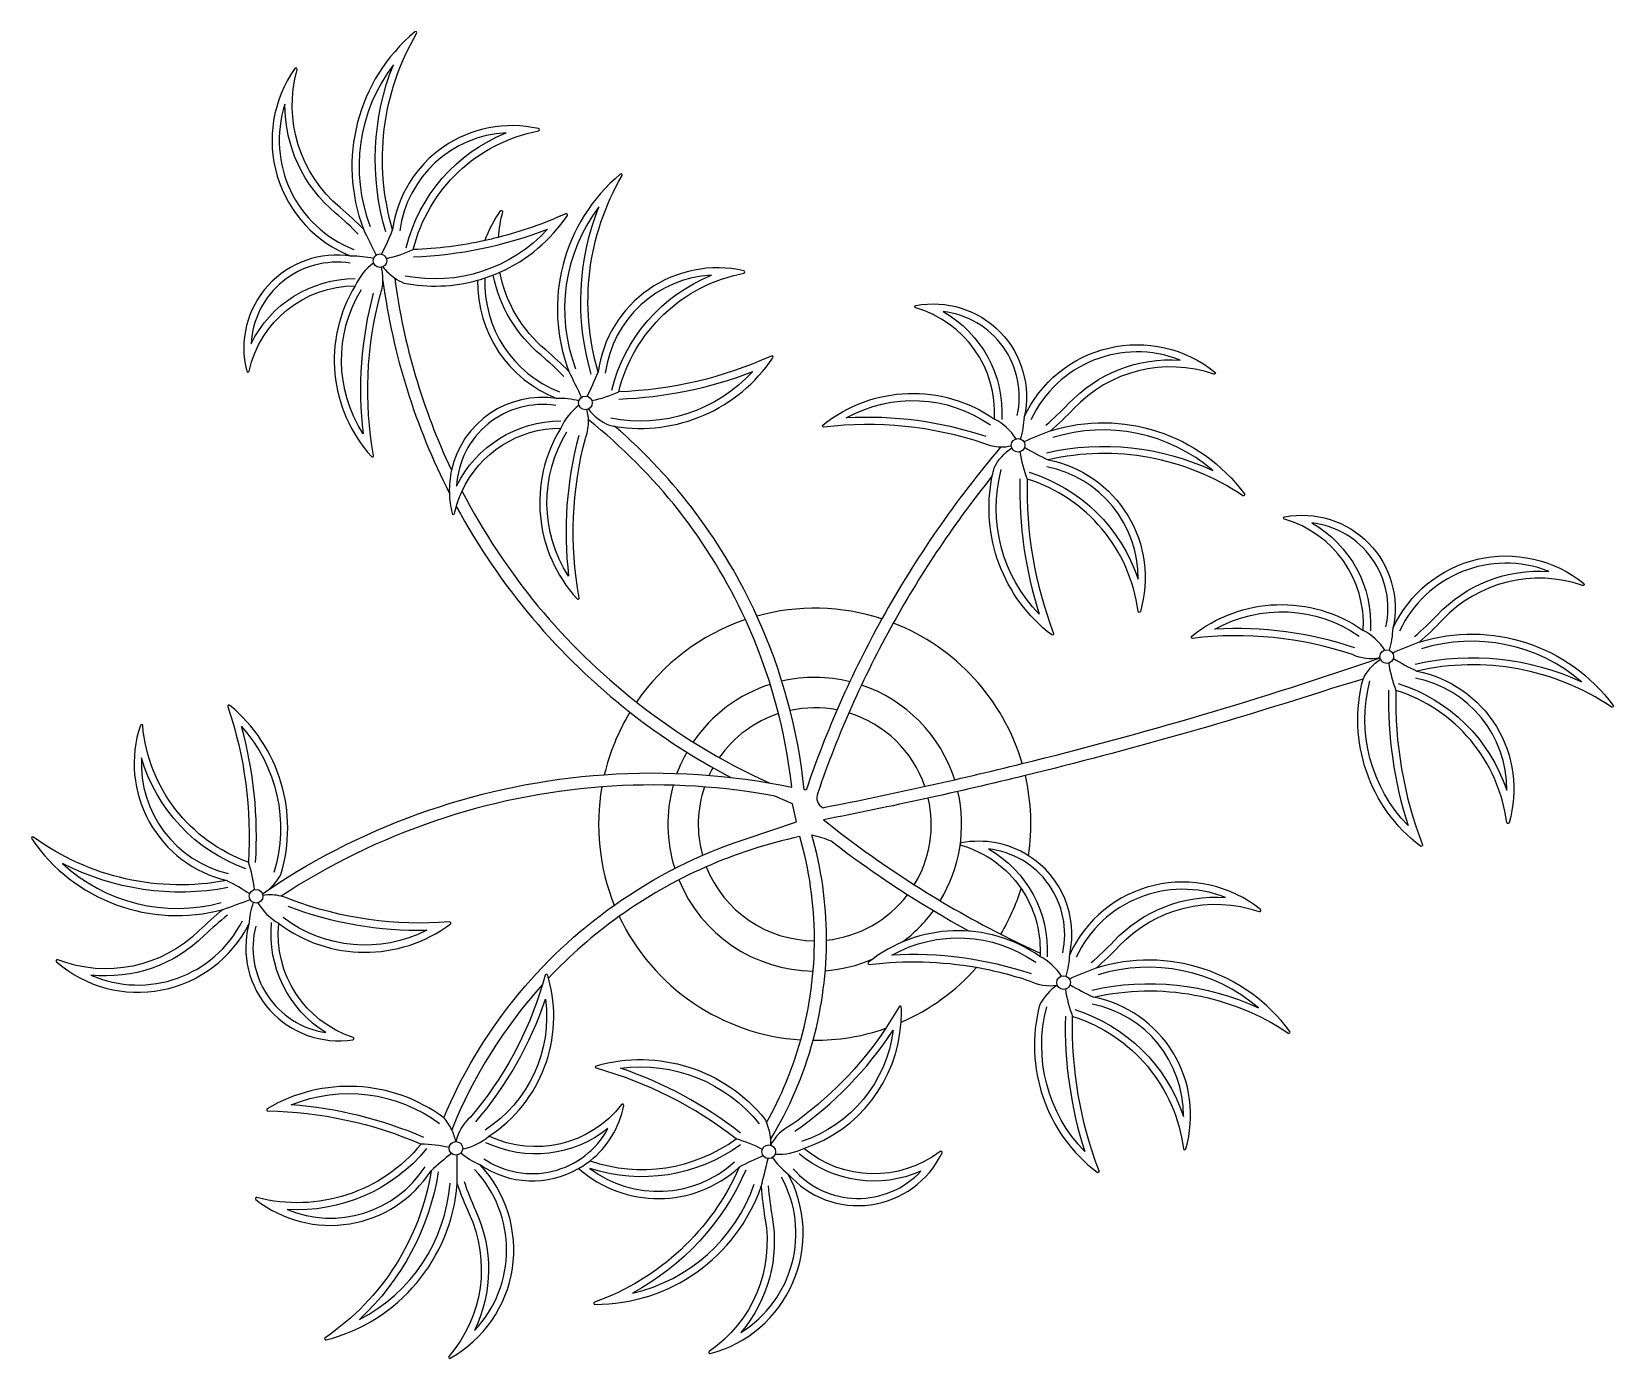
# Model space of a CAD drawing. Extents: x 6.63 to 8.11, y 6.21 to 7.45.
import ezdxf

# ---------------------------------------------------------------- set-up
doc = ezdxf.new("R2010")
doc.units = 0
doc.header["$MEASUREMENT"] = 0
doc.layers.add('VEGET', color=64, linetype='CONTINUOUS')
doc.layers.add('VEGET-I', color=62, linetype='CONTINUOUS')

msp = doc.modelspace()

# ---------------------------------------------------------------- linework, layer by layer
at = {"layer": 'VEGET'}
for points in [[(7.054, 7.2544, -0.044702), (6.9867, 7.2459, -0.292875), (7.1042, 7.3573, 0.812627), (7.1042, 7.3595, 0.440709), (6.9674, 7.2645, -0.206766), (6.9899, 7.4488, 0.841054), (6.9882, 7.4502, 0.319879), (6.94, 7.2651, 0.02291), (6.9182, 7.2854, -0.295227), (6.8777, 7.4148, 0.840529), (6.8757, 7.4158, 0.48816), (6.9286, 7.2397, 0.53881), (6.8305, 7.1318, 0.789131), (6.8327, 7.1318, -0.350883), (6.9323, 7.2119, 0.333646), (6.9476, 7.0517, 0.753256), (6.9496, 7.0527, -0.110832), (6.9557, 7.2032, 0.082444), (6.9583, 7.2167)], [(7.176, 7.08, 0.293157), (7.3241, 7.1444, 0.75503), (7.3227, 7.146, -0.097712), (7.1795, 7.1124, -0.292875), (7.297, 7.2238, 0.812627), (7.297, 7.226, 0.440709), (7.1602, 7.1309, -0.206766), (7.1827, 7.3153, 0.841054), (7.181, 7.3167, 0.319879), (7.1328, 7.1315, 0.02291), (7.111, 7.1518, -0.174474), (7.0681, 7.2247)], [(7.054, 7.2544, -0.067497), (7.0685, 7.2822, -0.840529), (7.0705, 7.2812, 0.048726), (7.0663, 7.2573, 0.048726)], [(7.0681, 7.2247, 0.140871), (7.1313, 7.2779, 0.75503), (7.1299, 7.2796, -0.044425), (7.0663, 7.2573, -0.292875)], [(6.9693, 7.2193, 0.05012), (6.9779, 7.2145, 0.117247), (7.0471, 7.2171, 0.75503)], [(7.0471, 7.2171, 0.314795), (7.1214, 7.1062, 0.395574), (7.0226, 7.0389, 0.789131)], [(7.5378, 7.0604, -0.097873), (7.522, 7.064, 0.110832), (7.372, 7.0793, -0.753256), (7.3712, 7.0813, -0.333646), (7.532, 7.0868, 0.350883), (7.4581, 7.1912, -0.789131), (7.4582, 7.1934, -0.53881), (7.56, 7.0888, -0.48816), (7.7389, 7.1309, -0.840529), (7.7379, 7.129, 0.295227), (7.6062, 7.0964, -0.02291), (7.5847, 7.0759, -0.319879), (7.7665, 7.0165, -0.841054), (7.765, 7.0149, 0.206766), (7.5824, 7.0486, -0.440709), (7.6689, 6.9062, -0.812627), (7.6667, 6.9064, 0.292875), (7.5627, 7.0305, 0.097712), (7.5875, 6.8855, -0.75503), (7.5858, 6.8842, -0.288372), (7.53, 7.0334, -0.128627)], [(7.0325, 7.019, -0.291603), (7.1251, 7.0784, 0.333646), (7.1404, 6.9181, 0.753256), (7.1424, 6.9191, -0.110832), (7.1485, 7.0697, 0.099661), (7.1511, 7.086)], [(7.2983, 6.8986, 0.118258), (7.1511, 7.086, 0.200493)], [(7.3092, 6.9019, 0.107708), (7.176, 7.08, 0.190798)], [(7.5378, 7.0604, 0.049661), (7.4264, 6.8993, 0.00073)], [(7.53, 7.0334, 0.042615), (7.4371, 6.8954, 0.406528)], [(7.0206, 7.0176, 0.056239), (7.0233, 6.9982, 0.789131), (7.0255, 6.9982, -0.017017), (7.0272, 7.005, 0.333646)], [(7.8936, 6.8626, -0.157623), (7.8679, 6.8657, 0.110832), (7.7179, 6.881, -0.753256), (7.7171, 6.883, -0.333646), (7.878, 6.8885, 0.350883), (7.8041, 6.9928, -0.789131), (7.8042, 6.995, -0.53881), (7.9059, 6.8905, -0.48816), (8.0849, 6.9326, -0.840529), (8.0838, 6.9307, 0.295227), (7.9521, 6.8981, -0.02291), (7.9306, 6.8775, -0.319879), (8.1124, 6.8181, -0.841054), (8.1109, 6.8165, 0.206766), (7.9283, 6.8503, -0.440709), (8.0148, 6.7079, -0.812627), (8.0126, 6.708, 0.292875), (7.9086, 6.8321, 0.097712), (7.9335, 6.6872, -0.75503), (7.9317, 6.6859, -0.30289), (7.8778, 6.8428, -0.128627)], [(7.558, 6.7634, 0.02246), (7.8936, 6.8626)], [(7.8778, 6.8428), (7.8481, 6.8338, -0.018419), (7.5609, 6.7522, 0.061468)], [(6.8508, 6.6451, 0.093908), (6.8625, 6.6592, 0.30289), (6.8146, 6.8181, 0.75503), (6.8128, 6.8168, -0.097712), (6.8321, 6.671, -0.292875), (6.7329, 6.799, 0.812627), (6.7307, 6.7993, 0.440709), (6.8117, 6.6537, -0.206766), (6.6305, 6.6944, 0.841054), (6.6289, 6.6928, 0.319879), (6.8083, 6.6265, 0.02291), (6.786, 6.6068, -0.295227), (6.6532, 6.5793, 0.840529), (6.652, 6.5774, 0.48816), (6.8325, 6.6126, 0.53881), (6.9301, 6.5042, 0.789131), (6.9303, 6.5064, -0.350883), (6.8605, 6.6135, 0.333646), (7.0214, 6.6128, 0.753256), (7.0207, 6.6149, -0.110832), (6.8715, 6.6359, 0.055091), (6.8628, 6.639)], [(6.8508, 6.6451, -0.130846), (7.166, 6.753, 0.200366)], [(7.1637, 6.7416, 0.12707), (6.8628, 6.639)], [(7.5909, 6.5554, 0.128627), (7.5744, 6.5368, 0.30289), (7.6284, 6.3798, 0.75503), (7.6301, 6.3811, -0.097712), (7.6053, 6.5261, -0.292875), (7.7093, 6.402, 0.812627), (7.7115, 6.4018, 0.440709), (7.625, 6.5442, -0.206766), (7.8076, 6.5105, 0.841054), (7.8091, 6.5121, 0.319879), (7.6273, 6.5715, 0.02291), (7.6488, 6.592, -0.295227), (7.7805, 6.6246, 0.840529), (7.7816, 6.6265, 0.48816), (7.6026, 6.5844, 0.315838), (7.564, 6.677, 0.789131)], [(7.557, 6.6462, -0.158607), (7.5748, 6.5855, 0.333646)], [(7.0154, 6.431, -0.140411), (7.1754, 6.6306)], [(7.18, 6.6201, 0.048769), (7.1136, 6.562)], [(7.5379, 6.6033, 0.010522), (7.5748, 6.5855, 0.061468)], [(7.1526, 6.3906, 0.179344), (7.1842, 6.4424, 0.789131), (7.1822, 6.4433, -0.350883), (7.0578, 6.4137, 0.327264), (7.1136, 6.562, 0.753256)], [(7.5152, 6.5722, -0.037053), (7.5646, 6.5596, 0.155552), (7.5909, 6.5554)], [(7.108, 6.556, -0.10398), (7.0404, 6.4316, 0.155552), (7.0267, 6.4087)], [(7.1419, 6.3834, 0.382347), (7.2925, 6.3845, -0.206766), (7.1567, 6.2579, 0.841054), (7.1571, 6.2558, 0.319879), (7.3131, 6.3664, 0.02291), (7.3167, 6.3369, -0.295227), (7.2645, 6.2117, 0.840529), (7.2654, 6.2097, 0.48816), (7.3382, 6.3785, 0.53881), (7.4828, 6.398, 0.789131), (7.4811, 6.3994, -0.350883), (7.3532, 6.4022, 0.304902), (7.4444, 6.5207, 0.753256)], [(7.4301, 6.5151, -0.093474), (7.3409, 6.4239, 0.155552), (7.3219, 6.4053)], [(7.3181, 6.4264, 0.060528), (7.3503, 6.5042, 0.152798)], [(7.3218, 6.4106, 0.070781), (7.3619, 6.5038, -0.04357)], [(7.1526, 6.3906, 0.244875), (7.2897, 6.4112, 0.097712), (7.1585, 6.4775, -0.75503), (7.1585, 6.4797, -0.30289), (7.3167, 6.4296, -0.017491), (7.3181, 6.4264)], [(7.0154, 6.431, 0.302657), (6.8498, 6.4395, 0.75503), (6.8503, 6.4374, -0.097712), (6.9941, 6.4063, -0.292875), (6.8401, 6.3561, 0.812627), (6.8391, 6.3542, 0.440709), (7.0035, 6.3813, -0.206766), (6.9041, 6.2245, 0.841054), (6.905, 6.2224, 0.319879), (7.028, 6.369, 0.02291), (7.039, 6.3413, -0.295227), (7.0201, 6.207, 0.840529), (7.0215, 6.2053, 0.48816), (7.0492, 6.387, 0.287546), (7.1419, 6.3834, 0.789131)], [(7.0267, 6.4087, 0.059263), (7.0229, 6.4197, 0.000213)], [(7.3218, 6.4106, -0.026979), (7.3219, 6.4053)]]:
    msp.add_lwpolyline(points, format="xyb", dxfattribs=at)
for centre, radius, start, end in [((7.5728, 7.2995), 0.6201, 187.6771, 207.0456), ((7.5728, 7.2995), 0.6088, 187.5779, 205.3498), ((7.5728, 7.2995), 0.6088, 207.4362, 231.7816), ((7.5728, 7.2995), 0.6201, 208.3632, 231.8794), ((7.4438, 6.2516), 0.4532, 137.8048, 158.2226)]:
    msp.add_arc(centre, radius, start, end, dxfattribs=at)
at = {"layer": 'VEGET', "color": 33}
for start, end in [(71.8881, 105.5037), (108.7105, 145.5573), (16.287, 68.6663), (148.7507, 166.7521), (351.6338, 13.0154), (170.0563, 201.9915), (329.3951, 342.694), (205.2401, 266.3089), (293.5669, 318.4822), (269.5763, 289.2079)]:
    msp.add_arc((7.3634, 6.7065), 0.2028, start, end, dxfattribs=at)
at = {"layer": 'VEGET-I'}
for points in [[(6.9609, 7.2626, -0.167514), (6.9681, 7.4194, 0.258979), (6.9463, 7.2675, 0.258979)], [(6.9352, 7.2604, 0.022882), (6.9139, 7.2802, -0.224907), (6.8664, 7.3824, 0.398073), (6.9311, 7.246, 0.398073)], [(6.9801, 7.2476, -0.241152), (7.0739, 7.3555, 0.361333), (6.9741, 7.2636, 0.361333)], [(7.1537, 7.129, -0.167514), (7.1609, 7.2859, 0.258979), (7.1391, 7.134, 0.258979)], [(6.9869, 7.2392, 0.083524), (7.1126, 7.265, -0.262783), (6.9792, 7.2211, -0.262783)], [(7.0663, 7.2573, -0.008334), (7.054, 7.2544, -0.292875)], [(6.9276, 7.2331, 0.444917), (6.8346, 7.1576, -0.285632), (6.9323, 7.2187, -0.285632)], [(6.9583, 7.2167, 0.075824), (6.9568, 7.2292)], [(6.9583, 7.2298, 0.078004), (6.9693, 7.2193, 0.117247)], [(7.0471, 7.2171, 0.037459), (7.0681, 7.2247, 0.75503)], [(7.0539, 7.2192, 0.320309), (7.1239, 7.1125, 0.398073)], [(7.128, 7.1268, 0.022882), (7.1067, 7.1467, -0.171581), (7.0617, 7.222, 0.398073)], [(7.1729, 7.114, -0.241152), (7.2667, 7.2219, 0.361333), (7.1669, 7.13, 0.361333)], [(6.9492, 7.205, 0.095102), (6.9397, 7.0731, -0.287922), (6.9381, 7.2084, -0.287922)], [(7.5534, 7.0903, 0.444917), (7.4838, 7.1877, -0.285632), (7.5388, 7.0864, -0.285632)], [(7.5802, 7.081, 0.022882), (7.6013, 7.101, -0.224907), (7.7062, 7.1422, 0.398073), (7.5662, 7.086, 0.398073)], [(7.1797, 7.1056, 0.083524), (7.3054, 7.1315, -0.262783), (7.172, 7.0876, -0.262783)], [(7.1204, 7.0995, 0.444917), (7.0274, 7.024, -0.285632), (7.1251, 7.0851, -0.285632)], [(7.5241, 7.0704, 0.095102), (7.393, 7.0879, -0.287922), (7.5282, 7.0813, -0.287922)], [(7.142, 7.0714, 0.095102), (7.1325, 6.9395, -0.287922), (7.1309, 7.0749, -0.287922)], [(7.5809, 7.0552, -0.167514), (7.737, 7.0384, 0.258979), (7.5867, 7.0694, 0.258979)], [(7.53, 7.0334, -0.013351), (7.5318, 7.0411, -0.128627), (7.5483, 7.0598)], [(7.5478, 7.0614, -0.060448), (7.5378, 7.0604, 0.110832)], [(7.0226, 7.0389, 0.061423), (7.0206, 7.0176, 0.789131)], [(7.5559, 7.0306, 0.083524), (7.574, 6.9036, -0.262783), (7.5384, 7.0394, -0.262783)], [(7.5647, 7.0369, -0.241152), (7.6667, 6.9367, 0.361333), (7.5811, 7.042, 0.361333)], [(7.0272, 7.005, -0.036726), (7.0325, 7.019, 0.333646)], [(7.8993, 6.8919, 0.444917), (7.8297, 6.9893, -0.285632), (7.8847, 6.8881, -0.285632)], [(7.9261, 6.8826, 0.022882), (7.9472, 6.9027, -0.224907), (8.0521, 6.9439, 0.398073), (7.9121, 6.8877, 0.398073)], [(7.87, 6.8721, 0.095102), (7.7389, 6.8896, -0.287922), (7.8741, 6.883, -0.287922)], [(7.9268, 6.8568, -0.167514), (8.0829, 6.8401, 0.258979), (7.9326, 6.8711, 0.258979)], [(7.8778, 6.8428, -0.128627), (7.8942, 6.8615)], [(7.8936, 6.8626, 0.000014), (7.8938, 6.8627)], [(7.9018, 6.8323, 0.083524), (7.92, 6.7053, -0.262783), (7.8843, 6.8411, -0.262783)], [(7.9106, 6.8386, -0.241152), (8.0126, 6.7384, 0.361333), (7.927, 6.8436, 0.361333)], [(6.8388, 6.6706, 0.083524), (6.8256, 6.7982, -0.262783), (6.856, 6.6611, -0.262783)], [(6.8298, 6.6647, -0.241152), (6.7318, 6.7687, 0.361333), (6.8132, 6.6602, 0.361333)], [(7.596, 6.5859, 0.444917), (7.5264, 6.6833, -0.285632), (7.5814, 6.582, -0.285632)], [(6.8129, 6.647, -0.167514), (6.6576, 6.6698, 0.258979), (6.8066, 6.633, 0.258979)], [(6.8453, 6.6411, 0.034305), (6.8508, 6.6451, 0.30289)], [(6.8628, 6.639, 0.103266), (6.8457, 6.6396)], [(7.6228, 6.5766, 0.022882), (7.6439, 6.5967, -0.224907), (7.7488, 6.6378, 0.398073), (7.6088, 6.5816, 0.398073)], [(6.8126, 6.6212, 0.022882), (6.7907, 6.602, -0.224907), (6.6843, 6.5649, 0.398073), (6.8264, 6.6157, 0.398073)], [(6.8691, 6.6296, 0.095102), (6.9994, 6.607, -0.287922), (6.8646, 6.6189, -0.287922)], [(6.839, 6.6109, 0.444917), (6.9048, 6.5109, -0.285632), (6.8538, 6.6142, -0.285632)], [(7.5667, 6.566, 0.095102), (7.4356, 6.5836, -0.287922), (7.5708, 6.5769, -0.287922)], [(7.1136, 6.562, 0.005753), (7.1127, 6.565, 0.753256), (7.1106, 6.5649, -0.006774), (7.108, 6.556, 0.155552)], [(7.6235, 6.5508, -0.167514), (7.7796, 6.5341, 0.258979), (7.6293, 6.5651, 0.258979)], [(7.0455, 6.4272, 0.095102), (7.1108, 6.5423, -0.287922), (7.0541, 6.4193, -0.287922)], [(7.4444, 6.5207, 0.02609), (7.4446, 6.5347, 0.753256), (7.4425, 6.5352, -0.01718), (7.4301, 6.5151, 0.159263)], [(7.5985, 6.5263, 0.083524), (7.6167, 6.3993, -0.262783), (7.581, 6.535, -0.262783)], [(7.6073, 6.5325, -0.241152), (7.7093, 6.4323, 0.361333), (7.6237, 6.5376, 0.361333)], [(7.3448, 6.4183, 0.095102), (7.437, 6.5132, -0.287922), (7.3511, 6.4086, -0.287922)], [(7.2939, 6.4165, 0.083524), (7.1811, 6.4776, -0.262783), (7.3114, 6.4253, -0.262783)], [(6.9968, 6.4125, 0.083524), (6.8722, 6.4431, -0.262783), (7.0115, 6.4255, -0.262783)], [(7.0229, 6.4197, 0.068839), (7.0155, 6.4309, 0.000213), (7.0154, 6.431, 0.75503)], [(7.3181, 6.4264, -0.083658), (7.3218, 6.4106)], [(7.053, 6.3926, 0.444917), (7.1694, 6.4208, -0.285632), (7.0549, 6.4076, -0.285632)], [(6.9993, 6.402, -0.241152), (6.8683, 6.3449, 0.361333), (6.9979, 6.385, 0.361333)], [(7.2937, 6.4057, -0.241152), (7.1525, 6.3835, 0.361333), (7.288, 6.3895, 0.361333)], [(7.3433, 6.383, 0.444917), (7.463, 6.3809, -0.285632), (7.3489, 6.397, -0.285632)], [(7.0344, 6.3712, 0.022882), (7.0451, 6.3441, -0.224907), (7.0442, 6.2314, 0.398073), (7.0443, 6.3824, 0.398073)], [(7.1419, 6.3834, 0.036778), (7.1526, 6.3906, 0.789131)], [(7.2987, 6.3818, -0.167514), (7.1923, 6.2664, 0.258979), (7.3067, 6.3687, 0.258979)], [(7.0102, 6.3802, -0.167514), (6.9364, 6.2417, 0.258979), (7.0213, 6.3695, 0.258979)], [(7.3198, 6.367, 0.022882), (7.3234, 6.3381, -0.224907), (7.294, 6.2293, 0.398073), (7.3322, 6.3753, 0.398073)]]:
    msp.add_lwpolyline(points, format="xyb", dxfattribs=at)
at = {"layer": 'VEGET-I', "color": 94}
for points in [[(7.4264, 6.8993, 0.044543), (7.3553, 6.7385, 0.00073), (7.3535, 6.7389, 0.081417), (7.3092, 6.9019, 0.190798)], [(7.166, 6.753, -0.068446), (7.3419, 6.7414, 0.080331), (7.2983, 6.8986, 0.200493)], [(7.4371, 6.8954, 0.044738), (7.3663, 6.7359, 0.406528), (7.3712, 6.722), (7.3733, 6.7225, 0.012137), (7.558, 6.7634)], [(7.5609, 6.7522, -0.011949), (7.3717, 6.7107, 0.050913), (7.5379, 6.6033, 0.061468)], [(7.1754, 6.6306, -0.074898), (7.299, 6.6929), (7.3463, 6.7089), (7.3426, 6.7258), (7.3261, 6.7328), (7.3193, 6.7342, 0.061541), (7.1637, 6.7416)], [(7.3503, 6.5042, 0.139201), (7.3494, 6.6949, 0.103259), (7.18, 6.6201)], [(7.3619, 6.5038, 0.136241), (7.3607, 6.6966, -0.04357), (7.3788, 6.6908, 0.039326), (7.5084, 6.6062, 0.039326)], [(7.564, 6.677, 0.190546), (7.5008, 6.689, 0.789131), (7.5007, 6.6868, -0.174503), (7.557, 6.6462, 0.333646)], [(7.5748, 6.5855, -0.007402), (7.5747, 6.5824, 0.333646), (7.4138, 6.5769, 0.753256), (7.4146, 6.5749, -0.073477), (7.5152, 6.5722, 0.159263)]]:
    msp.add_lwpolyline(points, format="xyb", dxfattribs=at)
at = {"layer": 'VEGET-I'}
for centre in [(6.9555, 7.2355), (7.1483, 7.102), (7.5542, 7.0622), (7.9001, 6.8639), (6.8393, 6.6389), (7.5968, 6.5579), (7.0267, 6.4023), (7.3203, 6.3991)]:
    msp.add_circle(centre, 0.0064, dxfattribs=at)
for centre, radius, start, end in [((8.4133, 7.9646), 1.6309, 205.3958, 206.3463), ((6.7449, 7.3523), 0.2392, 332.4764, 338.4693), ((6.9359, 7.3575), 0.1226, 282.0912, 294.4917), ((6.9306, 7.1592), 0.0805, 76.4953, 91.4297), ((6.9814, 7.1899), 0.0538, 126.3631, 155.858), ((8.6061, 7.831), 1.6309, 205.3958, 206.3463), ((6.9377, 7.2187), 0.2392, 332.4764, 338.4693), ((7.1287, 7.224), 0.1226, 282.0912, 294.4917), ((7.1234, 7.0257), 0.0805, 76.4953, 91.4297), ((7.1742, 7.0564), 0.0538, 126.3631, 155.858), ((7.1093, 7.0843), 0.0419, 2.3348, 15.7659), ((7.19, 7.1261), 0.0491, 217.5003, 246.8184), ((7.1998, 7.2276), 0.1495, 258.7715, 260.8202), ((7.5071, 7.0391), 0.0538, 32.8644, 62.3594), ((7.4796, 7.0917), 0.0805, 342.9966, 357.9311), ((8.1929, 5.5626), 1.6309, 111.8972, 112.8476), ((7.6771, 7.0744), 0.1226, 188.5925, 200.9931), ((7.6836, 7.2653), 0.2392, 238.9778, 244.9707), ((7.853, 6.8408), 0.0538, 32.8644, 62.3594), ((7.8255, 6.8934), 0.0805, 342.9966, 357.9311), ((8.5388, 5.3643), 1.6309, 111.8972, 112.8476), ((8.0231, 6.8761), 0.1226, 188.5925, 200.9931), ((8.0295, 7.067), 0.2392, 238.9778, 244.9707), ((6.716, 6.6315), 0.1226, 6.3822, 18.7827), ((6.7022, 6.441), 0.2392, 56.7674, 62.7603), ((6.2589, 8.1621), 1.6309, 289.6868, 290.6373), ((6.9127, 6.6066), 0.0805, 160.7862, 175.7207), ((6.8873, 6.6602), 0.0538, 210.654, 240.149), ((7.5497, 6.5348), 0.0538, 32.8644, 62.3594), ((7.5222, 6.5873), 0.0805, 342.9966, 357.9311), ((8.2355, 5.0583), 1.6309, 111.8972, 112.8476), ((7.7198, 6.57), 0.1226, 188.5925, 200.9931), ((7.7262, 6.7609), 0.2392, 238.9778, 244.9707), ((7.0229, 6.4546), 0.0538, 280.9395, 310.4344), ((7.2568, 6.293), 0.1226, 62.0331, 74.4336), ((6.9921, 6.2837), 0.1226, 76.6676, 89.0681), ((7.1668, 6.2065), 0.2392, 127.0528, 133.0457), ((5.3971, 6.3698), 1.6309, 359.9722, 0.9227), ((7.0819, 6.4606), 0.0805, 231.0717, 246.0061), ((7.3298, 6.4506), 0.0538, 266.305, 295.7999), ((7.4063, 6.1742), 0.2392, 112.4183, 118.4113), ((5.7353, 6.7793), 1.6309, 345.3378, 346.2882), ((7.3884, 6.4414), 0.0805, 216.4372, 231.3717)]:
    msp.add_arc(centre, radius, start, end, dxfattribs=at)
at = {"layer": 'VEGET-I', "color": 33}
for radius, start, end in [(0.1378, 76.1579, 102.9417), (0.1378, 107.6223, 145.8962), (0.1378, 17.6434, 71.4224), (0.1093, 78.924, 102.2058), (0.1093, 108.1043, 145.0238), (0.1093, 18.9306, 72.9454), (0.1378, 150.5738, 159.7593), (0.1093, 150.9275, 155.1547), (0.1378, 164.6246, 197.5771), (0.1093, 161.3306, 195.5323), (0.1378, 328.6104, 12.8868), (0.1093, 328.6882, 12.9542), (0.1093, 201.4538, 269.8825), (0.1378, 202.2927, 269.3964), (0.1093, 275.7878, 322.7878), (0.1378, 306.7183, 323.927), (0.1378, 274.1038, 293.0704)]:
    msp.add_arc((7.3634, 6.7065), radius, start, end, dxfattribs=at)
at = {"layer": 'VEGET-I', "color": 94}
for radius, start, end in [(0.6201, 231.8794, 242.3099), (0.6088, 231.7816, 245.5421)]:
    msp.add_arc((7.5728, 7.2995), radius, start, end, dxfattribs=at)

doc.saveas('drawing.dxf')
